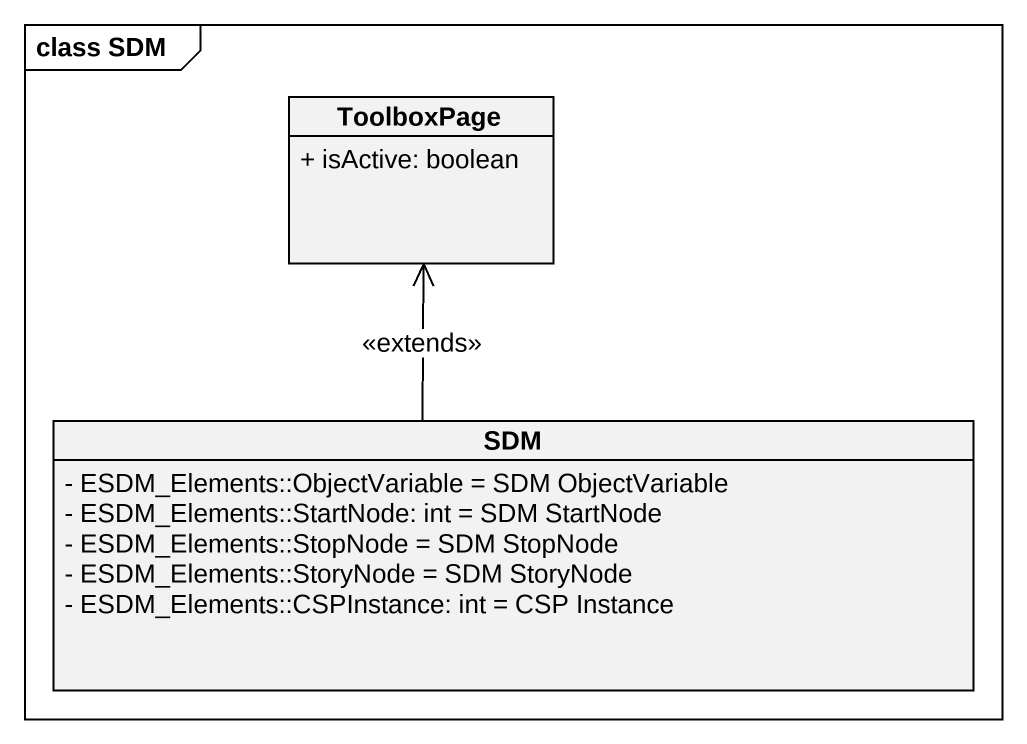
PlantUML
@startuml
mainframe class SDM
hide circle
hide empty members
skinparam classAttributeIconSize 0
class ToolboxPage {
  + isActive: boolean
}
class SDM {
  - ESDM_Elements::ObjectVariable = SDM ObjectVariable
  - ESDM_Elements::StartNode: int = SDM StartNode
  - ESDM_Elements::StopNode = SDM StopNode
  - ESDM_Elements::StoryNode = SDM StoryNode
  - ESDM_Elements::CSPInstance: int = CSP Instance
}
SDM -up-> ToolboxPage : <<extends>>
@enduml
